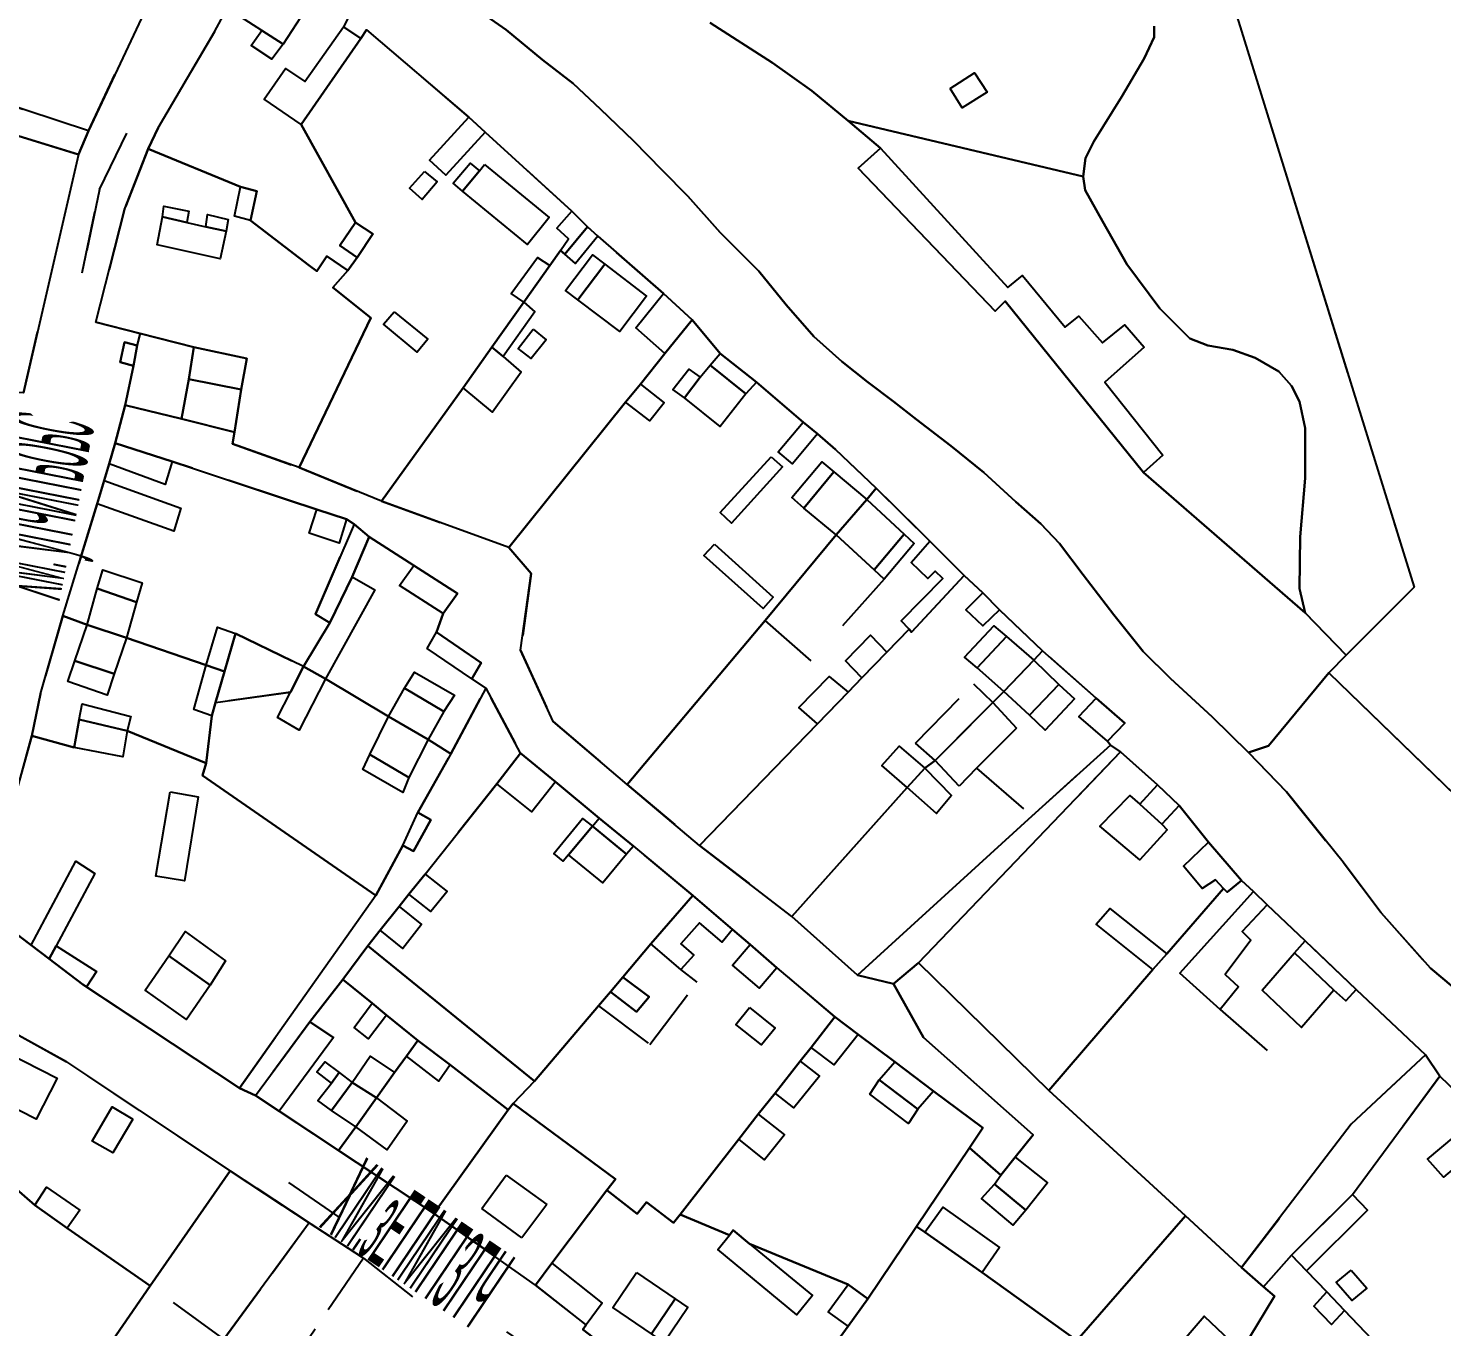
# Model space of a CAD drawing. Extents: x -14.1 to 15.6, y -19 to 8.9.
# Drawn here: x -7.829 to -5.563, y 0.399 to 2.482 of the extents above; entities that cross this region are included whole.
import ezdxf

# ---------------------------------------------------------------- set-up
doc = ezdxf.new("R2010")
doc.units = 0
doc.header["$MEASUREMENT"] = 0
doc.linetypes.add('DASHED', pattern=[0.75, 0.5, -0.25])
doc.linetypes.add('DOT', pattern=[1, 0, -1])
doc.layers.get('0').update_dxf_attribs({"linetype": 'CONTINUOUS'})

msp = doc.modelspace()

# ---------------------------------------------------------------- linework, layer by layer
at = {"color": 6, "linetype": 'DASHED'}
msp.add_lwpolyline([(-7.9638, 3.9113), (-8.0418, 3.7273), (-8.0538, 3.7013), (-8.1858, 3.3913), (-8.0848, 3.4603), (-8.0218, 3.4943), (-7.8238, 3.6003), (-7.5838, 3.6473), (-7.3228, 3.6983), (-6.3068, 3.8393), (-5.6068, 1.5853), (-5.7158, 1.4763), (-5.7438, 1.4483), (-4.7798, 0.5143)], dxfattribs=at)
at = {"color": 5, "linetype": 'Continuous'}
for points in [[(-6.3068, 3.8393), (-5.6068, 1.5853), (-5.7158, 1.4763), (-5.7818, 1.5443), (-5.7908, 1.5833), (-5.7898, 1.6663), (-5.7818, 1.7603), (-5.7818, 1.8403), (-5.7908, 1.8833), (-5.8038, 1.9083), (-5.8238, 1.9313), (-5.8618, 1.9533), (-5.8978, 1.9663), (-5.9378, 1.9733), (-5.9668, 1.9843), (-5.9898, 2.0073), (-6.0148, 2.0323), (-6.0678, 2.1033), (-6.1068, 2.1723), (-6.1348, 2.2223), (-6.1378, 2.2443), (-6.1338, 2.2733), (-6.1208, 2.3003), (-6.0758, 2.3723), (-6.0398, 2.4333), (-6.0238, 2.4673), (-6.0238, 2.4853)], [(-5.5278, 0.9303), (-5.5808, 0.9743), (-5.6598, 1.0633), (-5.7208, 1.1443), (-5.8118, 1.2573), (-5.8728, 1.3203), (-5.8408, 1.3313), (-5.7438, 1.4483), (-4.7798, 0.5143)]]:
    msp.add_lwpolyline(points, dxfattribs=at)
at = {"color": 7, "linetype": 'DOT'}
for points in [[(-7.8368, 1.8973), (-7.7488, 2.2793), (-7.7328, 2.3173), (-7.6098, 2.5793), (-7.5978, 2.6193), (-7.5678, 2.7123), (-7.5358, 2.8123), (-7.5238, 2.8503), (-7.5158, 2.8733), (-7.4048, 2.8703), (-7.5238, 2.6193), (-7.7148, 2.2233), (-7.9698, 1.0133)], [(-7.1368, 2.5313), (-7.0628, 2.4793), (-7.0048, 2.4313), (-6.9558, 2.3933), (-6.9118, 2.3523), (-6.8588, 2.3013), (-6.8128, 2.2543), (-6.7718, 2.2123), (-6.7198, 2.1543), (-6.6578, 2.0923), (-6.6138, 2.0383), (-6.5698, 1.9873), (-6.5248, 1.9473), (-6.4828, 1.9143), (-6.4418, 1.8833), (-6.4048, 1.8543), (-6.3498, 1.8123), (-6.2968, 1.7693), (-6.2458, 1.7223), (-6.2058, 1.6873), (-6.1758, 1.6553), (-6.1378, 1.6053), (-6.0888, 1.5413), (-6.0418, 1.4823), (-5.9978, 1.4393), (-5.9308, 1.3773), (-5.8728, 1.3203), (-5.8118, 1.2573), (-5.7208, 1.1443), (-5.6598, 1.0633), (-5.5808, 0.9743), (-5.5278, 0.9303)], [(-5.4308, 0.6713), (-5.5658, 0.8013), (-5.5888, 0.8353), (-5.6998, 0.9403), (-5.7818, 1.0183), (-5.8428, 1.0763), (-5.8648, 1.0973), (-5.8838, 1.1153), (-5.9368, 1.1763), (-5.9838, 1.2353), (-6.0188, 1.2683), (-6.0778, 1.3213), (-6.0938, 1.3323), (-6.0988, 1.3383), (-6.0708, 1.3673), (-6.1168, 1.4073), (-6.2028, 1.4833), (-6.2718, 1.5493), (-6.2988, 1.5763), (-6.3288, 1.6043), (-6.3838, 1.6593), (-6.4698, 1.7443), (-6.5348, 1.8063), (-6.5638, 1.8313), (-6.5868, 1.8503), (-6.6618, 1.9143), (-6.7198, 1.9603), (-6.7648, 2.0143), (-6.8108, 2.0563), (-6.9158, 2.1483), (-6.9328, 2.1633), (-6.9578, 2.1883), (-7.0968, 2.3153), (-7.1228, 2.3393), (-7.2868, 2.4793), (-7.2958, 2.4653), (-7.3238, 2.4843)], [(-7.0478, 0.3173), (-7.2918, 0.5093), (-7.3788, 0.5663), (-7.5058, 0.6493), (-7.6508, 0.7463), (-7.7678, 0.8243), (-7.8818, 0.8873), (-7.9698, 1.0133), (-6.4218, -0.0477)]]:
    msp.add_lwpolyline(points, dxfattribs=at)
at = {"color": 7, "linetype": 'Continuous'}
for points in [[(-7.8228, 2.7703), (-7.7328, 2.7503), (-7.6538, 2.7323), (-7.5678, 2.7123), (-7.5978, 2.6193), (-7.6098, 2.5793), (-7.7328, 2.3173), (-7.9328, 2.3833)], [(-7.8228, 2.7703), (-7.7328, 2.7503), (-7.6538, 2.7323), (-7.5678, 2.7123), (-7.5978, 2.6193), (-7.6098, 2.5793), (-7.7328, 2.3173), (-7.9328, 2.3833)], [(-7.4708, 2.5873), (-7.4428, 2.5893), (-7.3168, 2.4973), (-7.3238, 2.4843), (-7.2958, 2.4653), (-7.3918, 2.3273), (-7.3048, 2.1703), (-7.3298, 2.1333), (-7.3018, 2.1143), (-7.3168, 2.0933), (-7.3508, 2.1163), (-7.3668, 2.0923), (-7.3788, 2.1013), (-7.4728, 2.1733), (-7.4628, 2.2203), (-7.4888, 2.2273), (-7.6368, 2.2883), (-7.6208, 2.3223), (-7.5308, 2.4763)], [(-7.4708, 2.5873), (-7.4428, 2.5893), (-7.3168, 2.4973), (-7.3238, 2.4843), (-7.2958, 2.4653), (-7.3918, 2.3273), (-7.3048, 2.1703), (-7.3298, 2.1333), (-7.3018, 2.1143), (-7.3168, 2.0933), (-7.3508, 2.1163), (-7.3668, 2.0923), (-7.3788, 2.1013), (-7.4728, 2.1733), (-7.4628, 2.2203), (-7.4888, 2.2273), (-7.6368, 2.2883), (-7.6208, 2.3223), (-7.5308, 2.4763)], [(-7.4458, 2.5653), (-7.3788, 2.5203), (-7.4208, 2.4563), (-7.4548, 2.4783), (-7.4888, 2.5003)], [(-7.4548, 2.4783), (-7.4208, 2.4563), (-7.4388, 2.4323), (-7.4718, 2.4543)], [(-7.3238, 2.4843), (-7.2958, 2.4653), (-7.3918, 2.3273), (-7.4508, 2.3683), (-7.4168, 2.4173), (-7.3858, 2.3963)], [(-7.2958, 2.4653), (-7.2868, 2.4793), (-7.1228, 2.3393), (-7.0968, 2.3153), (-6.9578, 2.1883), (-6.9328, 2.1633), (-6.9688, 2.1193), (-6.9758, 2.1253), (-6.9928, 2.1013), (-7.0348, 2.0423), (-7.0858, 1.9703), (-7.1318, 1.9053), (-7.2628, 1.7233), (-7.3948, 1.7773), (-7.2798, 2.0173), (-7.3408, 2.0663), (-7.3168, 2.0933), (-7.3018, 2.1143), (-7.3298, 2.1333), (-7.3048, 2.1703), (-7.3918, 2.3273)], [(-7.2958, 2.4653), (-7.2868, 2.4793), (-7.1228, 2.3393), (-7.0968, 2.3153), (-6.9578, 2.1883), (-6.9328, 2.1633), (-6.9688, 2.1193), (-6.9758, 2.1253), (-6.9928, 2.1013), (-7.0348, 2.0423), (-7.0858, 1.9703), (-7.1318, 1.9053), (-7.2628, 1.7233), (-7.3948, 1.7773), (-7.2798, 2.0173), (-7.3408, 2.0663), (-7.3168, 2.0933), (-7.3018, 2.1143), (-7.3298, 2.1333), (-7.3048, 2.1703), (-7.3918, 2.3273)], [(-8.1278, 2.4043), (-7.8948, 2.3263), (-7.8678, 2.3163), (-7.7488, 2.2793), (-7.8368, 1.8973), (-7.9258, 1.8993), (-8.0588, 1.9423), (-8.2528, 2.0263), (-8.2498, 2.0343), (-8.2368, 2.0683), (-8.1588, 2.2663)], [(-8.1278, 2.4043), (-7.8948, 2.3263), (-7.8678, 2.3163), (-7.7488, 2.2793), (-7.8368, 1.8973), (-7.9258, 1.8993), (-8.0588, 1.9423), (-8.2528, 2.0263), (-8.2498, 2.0343), (-8.2368, 2.0683), (-8.1588, 2.2663)], [(-6.3508, 2.3853), (-6.3118, 2.4103), (-6.2918, 2.3793), (-6.3318, 2.3543)], [(-7.1228, 2.3393), (-7.0968, 2.3153), (-7.1598, 2.2463), (-7.1858, 2.2703)], [(-6.5148, 2.3333), (-6.1378, 2.2443), (-6.1348, 2.2223), (-6.1068, 2.1723), (-6.0678, 2.1033), (-6.0148, 2.0323), (-5.9898, 2.0073), (-5.9668, 1.9843), (-5.9378, 1.9733), (-5.8978, 1.9663), (-5.8618, 1.9533), (-5.8238, 1.9313), (-5.8038, 1.9083), (-5.7908, 1.8833), (-5.7818, 1.8403), (-5.7818, 1.7603), (-5.7898, 1.6663), (-5.7908, 1.5833), (-5.7818, 1.5443), (-6.0408, 1.7693), (-6.2628, 2.0443), (-6.2788, 2.0283), (-6.4988, 2.2573), (-6.4628, 2.2893)], [(-6.5148, 2.3333), (-6.1378, 2.2443), (-6.1348, 2.2223), (-6.1068, 2.1723), (-6.0678, 2.1033), (-6.0148, 2.0323), (-5.9898, 2.0073), (-5.9668, 1.9843), (-5.9378, 1.9733), (-5.8978, 1.9663), (-5.8618, 1.9533), (-5.8238, 1.9313), (-5.8038, 1.9083), (-5.7908, 1.8833), (-5.7818, 1.8403), (-5.7818, 1.7603), (-5.7898, 1.6663), (-5.7908, 1.5833), (-5.7818, 1.5443), (-6.0408, 1.7693), (-6.2628, 2.0443), (-6.2788, 2.0283), (-6.4988, 2.2573), (-6.4628, 2.2893)], [(-6.4628, 2.2893), (-6.2588, 2.0663), (-6.2348, 2.0853), (-6.1668, 2.0023), (-6.1448, 2.0203), (-6.1068, 1.9773), (-6.0708, 2.0063), (-6.0398, 1.9703), (-6.1028, 1.9143), (-6.0098, 1.7973), (-6.0408, 1.7693), (-6.2628, 2.0443), (-6.2788, 2.0283), (-6.4988, 2.2573)], [(-7.6368, 2.2883), (-7.4888, 2.2273), (-7.4628, 2.2203), (-7.4728, 2.1733), (-7.3788, 2.1013), (-7.3668, 2.0923), (-7.3508, 2.1163), (-7.3168, 2.0933), (-7.3408, 2.0663), (-7.2798, 2.0173), (-7.3948, 1.7773), (-7.5018, 1.8153), (-7.4988, 1.8343), (-7.4878, 1.9023), (-7.4788, 1.9523), (-7.5638, 1.9703), (-7.6498, 1.9923), (-7.7208, 2.0103), (-7.6748, 2.1913)], [(-7.6368, 2.2883), (-7.4888, 2.2273), (-7.4628, 2.2203), (-7.4728, 2.1733), (-7.3788, 2.1013), (-7.3668, 2.0923), (-7.3508, 2.1163), (-7.3168, 2.0933), (-7.3408, 2.0663), (-7.2798, 2.0173), (-7.3948, 1.7773), (-7.5018, 1.8153), (-7.4988, 1.8343), (-7.4878, 1.9023), (-7.4788, 1.9523), (-7.5638, 1.9703), (-7.6498, 1.9923), (-7.7208, 2.0103), (-7.6748, 2.1913)], [(-7.1938, 2.2523), (-7.1738, 2.2353), (-7.1978, 2.2073), (-7.2178, 2.2253)], [(-7.1058, 2.2533), (-7.1328, 2.2203), (-7.1478, 2.2333), (-7.1208, 2.2653)], [(-7.0978, 2.2633), (-6.9938, 2.1783), (-7.0288, 2.1353), (-7.1328, 2.2203), (-7.1058, 2.2533)], [(-7.4888, 2.2273), (-7.4628, 2.2203), (-7.4728, 2.1733), (-7.4988, 2.1803)], [(-7.6138, 2.1793), (-7.5748, 2.1703), (-7.5448, 2.1633), (-7.5118, 2.1563), (-7.5218, 2.1123), (-7.6228, 2.1343)], [(-7.5748, 2.1703), (-7.6138, 2.1793), (-7.6118, 2.1963), (-7.5718, 2.1883)], [(-7.5118, 2.1563), (-7.5448, 2.1633), (-7.5418, 2.1833), (-7.5088, 2.1753)], [(-6.9578, 2.1883), (-6.9328, 2.1633), (-6.9688, 2.1193), (-6.9758, 2.1253), (-6.9628, 2.1443), (-6.9818, 2.1613)], [(-7.3018, 2.1143), (-7.3298, 2.1333), (-7.3048, 2.1703), (-7.2768, 2.1523)], [(-6.9328, 2.1633), (-6.9158, 2.1483), (-6.8108, 2.0563), (-6.7648, 2.0143), (-6.8088, 1.9603), (-6.8478, 1.9113), (-6.8718, 1.8823), (-7.0588, 1.6493), (-7.2628, 1.7233), (-7.1318, 1.9053), (-7.0858, 1.9703), (-7.0348, 2.0423), (-6.9928, 2.1013), (-6.9758, 2.1253), (-6.9688, 2.1193)], [(-6.9328, 2.1633), (-6.9158, 2.1483), (-6.8108, 2.0563), (-6.7648, 2.0143), (-6.8088, 1.9603), (-6.8478, 1.9113), (-6.8718, 1.8823), (-7.0588, 1.6493), (-7.2628, 1.7233), (-7.1318, 1.9053), (-7.0858, 1.9703), (-7.0348, 2.0423), (-6.9928, 2.1013), (-6.9758, 2.1253), (-6.9688, 2.1193)], [(-6.9688, 2.1193), (-6.9328, 2.1633), (-6.9158, 2.1483), (-6.9518, 2.1043)], [(-6.9928, 2.1013), (-7.0348, 2.0423), (-7.0548, 2.0563), (-7.0128, 2.1143)], [(-6.9048, 2.1033), (-6.9478, 2.0463), (-6.9678, 2.0613), (-6.9248, 2.1183)], [(-6.9048, 2.1033), (-6.8378, 2.0523), (-6.8808, 1.9953), (-6.9478, 2.0463)], [(-7.0678, 1.9553), (-7.0858, 1.9703), (-7.0348, 2.0423), (-7.0168, 2.0273)], [(-6.8108, 2.0563), (-6.7648, 2.0143), (-6.8088, 1.9603), (-6.8548, 2.0013)], [(-7.2428, 2.0273), (-7.1888, 1.9833), (-7.2058, 1.9623), (-7.2598, 2.0073)], [(-6.7648, 2.0143), (-6.7198, 1.9603), (-6.6618, 1.9143), (-6.5868, 1.8503), (-6.5638, 1.8313), (-6.5348, 1.8063), (-6.4698, 1.7443), (-6.4848, 1.7263), (-6.5338, 1.6693), (-6.6478, 1.5323), (-6.8688, 1.2693), (-6.9878, 1.3703), (-7.0398, 1.4843), (-7.0228, 1.6073), (-7.0588, 1.6493), (-6.8718, 1.8823), (-6.8478, 1.9113), (-6.8088, 1.9603)], [(-6.7648, 2.0143), (-6.7198, 1.9603), (-6.6618, 1.9143), (-6.5868, 1.8503), (-6.5638, 1.8313), (-6.5348, 1.8063), (-6.4698, 1.7443), (-6.4848, 1.7263), (-6.5338, 1.6693), (-6.6478, 1.5323), (-6.8688, 1.2693), (-6.9878, 1.3703), (-7.0398, 1.4843), (-7.0228, 1.6073), (-7.0588, 1.6493), (-6.8718, 1.8823), (-6.8478, 1.9113), (-6.8088, 1.9603)], [(-7.0198, 1.9993), (-6.9988, 1.9823), (-7.0228, 1.9523), (-7.0438, 1.9683)], [(-7.6498, 1.9923), (-7.5638, 1.9703), (-7.4788, 1.9523), (-7.4878, 1.9023), (-7.4988, 1.8343), (-7.5838, 1.8553), (-7.6738, 1.8773), (-7.6608, 1.9403), (-7.6818, 1.9463), (-7.6748, 1.9783), (-7.6548, 1.9733)], [(-7.6498, 1.9923), (-7.5638, 1.9703), (-7.4788, 1.9523), (-7.4878, 1.9023), (-7.4988, 1.8343), (-7.5838, 1.8553), (-7.6738, 1.8773), (-7.6608, 1.9403), (-7.6818, 1.9463), (-7.6748, 1.9783), (-7.6548, 1.9733)], [(-7.6748, 1.9783), (-7.6548, 1.9733), (-7.6608, 1.9403), (-7.6818, 1.9463)], [(-7.6498, 1.9923), (-7.5638, 1.9703), (-7.5718, 1.9193), (-7.5838, 1.8553), (-7.6738, 1.8773), (-7.6608, 1.9403), (-7.6548, 1.9733)], [(-7.5638, 1.9703), (-7.4788, 1.9523), (-7.4878, 1.9023), (-7.5718, 1.9193)], [(-7.1318, 1.9053), (-7.0858, 1.9703), (-7.0678, 1.9553), (-7.0388, 1.9303), (-7.0848, 1.8663)], [(-6.7198, 1.9603), (-6.6618, 1.9143), (-6.6788, 1.8953), (-6.7358, 1.9413)], [(-6.7518, 1.9223), (-6.7768, 1.8893), (-6.7958, 1.9023), (-6.7698, 1.9353)], [(-6.7358, 1.9413), (-6.6788, 1.8953), (-6.7198, 1.8433), (-6.7768, 1.8893), (-6.7518, 1.9223)], [(-6.8718, 1.8823), (-6.8478, 1.9113), (-6.8098, 1.8813), (-6.8328, 1.8523)], [(-6.5868, 1.8503), (-6.5638, 1.8313), (-6.6038, 1.7833), (-6.6268, 1.8023)], [(-7.5658, 1.7763), (-7.4138, 1.7253), (-7.3668, 1.7103), (-7.3188, 1.6943), (-7.3068, 1.6863), (-7.3688, 1.5423), (-7.3458, 1.5283), (-7.3878, 1.4583), (-7.4968, 1.5113), (-7.5148, 1.4503), (-7.5438, 1.4603), (-7.6718, 1.5043), (-7.7348, 1.5253), (-7.7738, 1.5393), (-7.7188, 1.7193), (-7.7078, 1.7563), (-7.6998, 1.7833), (-7.6898, 1.8163), (-7.5988, 1.7873)], [(-7.5658, 1.7763), (-7.4138, 1.7253), (-7.3668, 1.7103), (-7.3188, 1.6943), (-7.3068, 1.6863), (-7.3688, 1.5423), (-7.3458, 1.5283), (-7.3878, 1.4583), (-7.4968, 1.5113), (-7.5148, 1.4503), (-7.5438, 1.4603), (-7.6718, 1.5043), (-7.7348, 1.5253), (-7.7738, 1.5393), (-7.7188, 1.7193), (-7.7078, 1.7563), (-7.6998, 1.7833), (-7.6898, 1.8163), (-7.5988, 1.7873)], [(-7.6898, 1.8163), (-7.5988, 1.7873), (-7.6098, 1.7503), (-7.6998, 1.7833)], [(-6.6378, 1.7943), (-6.6198, 1.7783), (-6.7018, 1.6883), (-6.7198, 1.7053)], [(-6.5378, 1.7703), (-6.5858, 1.7123), (-6.6048, 1.7293), (-6.5568, 1.7863)], [(-6.4848, 1.7263), (-6.5338, 1.6693), (-6.5858, 1.7123), (-6.5378, 1.7703)], [(-7.7188, 1.7193), (-7.7078, 1.7563), (-7.5848, 1.7123), (-7.5958, 1.6753)], [(-6.4698, 1.7443), (-6.3838, 1.6593), (-6.3288, 1.6043), (-6.4128, 1.5133), (-6.4168, 1.5183), (-6.4528, 1.4813), (-6.4928, 1.4403), (-6.5148, 1.4173), (-6.5638, 1.3663), (-6.7528, 1.1713), (-6.8688, 1.2693), (-6.6478, 1.5323), (-6.5338, 1.6693), (-6.4848, 1.7263)], [(-6.4698, 1.7443), (-6.3838, 1.6593), (-6.3288, 1.6043), (-6.4128, 1.5133), (-6.4168, 1.5183), (-6.4528, 1.4813), (-6.4928, 1.4403), (-6.5148, 1.4173), (-6.5638, 1.3663), (-6.7528, 1.1713), (-6.8688, 1.2693), (-6.6478, 1.5323), (-6.5338, 1.6693), (-6.4848, 1.7263)], [(-6.5338, 1.6693), (-6.4848, 1.7263), (-6.4248, 1.6703), (-6.4728, 1.6133)], [(-7.3668, 1.7103), (-7.3188, 1.6943), (-7.3308, 1.6563), (-7.3788, 1.6723)], [(-7.2828, 1.6663), (-7.2108, 1.6203), (-7.1408, 1.5753), (-7.1638, 1.5433), (-7.1748, 1.5133), (-7.1028, 1.4643), (-7.1178, 1.4383), (-7.0958, 1.4233), (-7.1518, 1.3183), (-7.1878, 1.3413), (-7.2518, 1.3783), (-7.3528, 1.4383), (-7.3878, 1.4583), (-7.3458, 1.5283), (-7.3098, 1.6023)], [(-7.2828, 1.6663), (-7.2108, 1.6203), (-7.1408, 1.5753), (-7.1638, 1.5433), (-7.1748, 1.5133), (-7.1028, 1.4643), (-7.1178, 1.4383), (-7.0958, 1.4233), (-7.1518, 1.3183), (-7.1878, 1.3413), (-7.2518, 1.3783), (-7.3528, 1.4383), (-7.3878, 1.4583), (-7.3458, 1.5283), (-7.3098, 1.6023)], [(-6.4728, 1.6133), (-6.4248, 1.6703), (-6.4088, 1.6553), (-6.4568, 1.5983)], [(-6.3838, 1.6593), (-6.3288, 1.6043), (-6.4128, 1.5133), (-6.4168, 1.5183), (-6.4298, 1.5313), (-6.3628, 1.5993), (-6.3748, 1.6113), (-6.3868, 1.5993), (-6.4138, 1.6253)], [(-6.7288, 1.6543), (-6.6348, 1.5693), (-6.6508, 1.5513), (-6.7458, 1.6363)], [(-7.6558, 1.5613), (-7.7188, 1.5833), (-7.7098, 1.6133), (-7.6468, 1.5923)], [(-7.2108, 1.6203), (-7.1408, 1.5753), (-7.1638, 1.5433), (-7.2338, 1.5883)], [(-7.3528, 1.4383), (-7.3878, 1.4583), (-7.3458, 1.5283), (-7.3098, 1.6023), (-7.2738, 1.5813)], [(-6.3288, 1.6043), (-6.2988, 1.5763), (-6.2718, 1.5493), (-6.2028, 1.4833), (-6.2168, 1.4683), (-6.2648, 1.4183), (-6.2828, 1.4003), (-6.3748, 1.3073), (-6.3918, 1.2953), (-6.4198, 1.2643), (-6.6048, 1.0573), (-6.7528, 1.1713), (-6.5638, 1.3663), (-6.5148, 1.4173), (-6.4928, 1.4403), (-6.4528, 1.4813), (-6.4168, 1.5183), (-6.4128, 1.5133)], [(-6.3288, 1.6043), (-6.2988, 1.5763), (-6.2718, 1.5493), (-6.2028, 1.4833), (-6.2168, 1.4683), (-6.2648, 1.4183), (-6.2828, 1.4003), (-6.3748, 1.3073), (-6.3918, 1.2953), (-6.4198, 1.2643), (-6.6048, 1.0573), (-6.7528, 1.1713), (-6.5638, 1.3663), (-6.5148, 1.4173), (-6.4928, 1.4403), (-6.4528, 1.4813), (-6.4168, 1.5183), (-6.4128, 1.5133)], [(-7.6718, 1.5043), (-7.7348, 1.5253), (-7.7188, 1.5833), (-7.6558, 1.5613)], [(-6.2988, 1.5763), (-6.2718, 1.5493), (-6.2988, 1.5233), (-6.3258, 1.5493)], [(-7.7738, 1.5393), (-7.7348, 1.5253), (-7.6718, 1.5043), (-7.5438, 1.4603), (-7.5148, 1.4503), (-7.5288, 1.4003), (-7.5348, 1.3793), (-7.5438, 1.3033), (-7.6708, 1.3553), (-7.7478, 1.3733), (-7.7558, 1.3283), (-7.8238, 1.3473), (-7.8098, 1.4143)], [(-7.7738, 1.5393), (-7.7348, 1.5253), (-7.6718, 1.5043), (-7.5438, 1.4603), (-7.5148, 1.4503), (-7.5288, 1.4003), (-7.5348, 1.3793), (-7.5438, 1.3033), (-7.6708, 1.3553), (-7.7478, 1.3733), (-7.7558, 1.3283), (-7.8238, 1.3473), (-7.8098, 1.4143)], [(-7.7348, 1.5253), (-7.6718, 1.5043), (-7.6918, 1.4463), (-7.7548, 1.4673)], [(-7.4968, 1.5113), (-7.5148, 1.4503), (-7.5438, 1.4603), (-7.5258, 1.5213), (-7.4968, 1.5113)], [(-6.2608, 1.5063), (-6.3078, 1.4563), (-6.3278, 1.4733), (-6.2808, 1.5233)], [(-7.1748, 1.5133), (-7.1028, 1.4643), (-7.1178, 1.4383), (-7.1898, 1.4873)], [(-6.4528, 1.4813), (-6.4928, 1.4403), (-6.5188, 1.4673), (-6.4788, 1.5083)], [(-6.2168, 1.4683), (-6.2648, 1.4183), (-6.3078, 1.4563), (-6.2608, 1.5063)], [(-6.2028, 1.4833), (-6.1168, 1.4073), (-6.0708, 1.3673), (-6.0988, 1.3383), (-6.0938, 1.3323), (-6.2198, 1.2183), (-6.4998, 0.9633), (-6.6048, 1.0573), (-6.4198, 1.2643), (-6.3918, 1.2953), (-6.3748, 1.3073), (-6.2828, 1.4003), (-6.2648, 1.4183), (-6.2168, 1.4683)], [(-6.2028, 1.4833), (-6.1168, 1.4073), (-6.0708, 1.3673), (-6.0988, 1.3383), (-6.0938, 1.3323), (-6.2198, 1.2183), (-6.4998, 0.9633), (-6.6048, 1.0573), (-6.4198, 1.2643), (-6.3918, 1.2953), (-6.3748, 1.3073), (-6.2828, 1.4003), (-6.2648, 1.4183), (-6.2168, 1.4683)], [(-7.7548, 1.4673), (-7.6918, 1.4463), (-7.7028, 1.4123), (-7.7658, 1.4343)], [(-7.5438, 1.4603), (-7.5148, 1.4503), (-7.5288, 1.4003), (-7.5348, 1.3793), (-7.5638, 1.3893)], [(-7.5498, 1.2833), (-7.5438, 1.3033), (-7.5348, 1.3793), (-7.5288, 1.4003), (-7.4088, 1.4173), (-7.3878, 1.4583), (-7.3528, 1.4383), (-7.2518, 1.3783), (-7.1878, 1.3413), (-7.1518, 1.3183), (-7.2048, 1.2243), (-7.1838, 1.2123), (-7.2118, 1.1623), (-7.2288, 1.1713), (-7.2718, 1.0913)], [(-7.5498, 1.2833), (-7.5438, 1.3033), (-7.5348, 1.3793), (-7.5288, 1.4003), (-7.4088, 1.4173), (-7.3878, 1.4583), (-7.3528, 1.4383), (-7.2518, 1.3783), (-7.1878, 1.3413), (-7.1518, 1.3183), (-7.2048, 1.2243), (-7.1838, 1.2123), (-7.2118, 1.1623), (-7.2288, 1.1713), (-7.2718, 1.0913)], [(-7.3878, 1.4583), (-7.3528, 1.4383), (-7.3948, 1.3563), (-7.4298, 1.3763), (-7.4088, 1.4173)], [(-6.2648, 1.4183), (-6.2168, 1.4683), (-6.1768, 1.4293), (-6.2238, 1.3803)], [(-7.1628, 1.3863), (-7.2258, 1.4233), (-7.2098, 1.4493), (-7.1458, 1.4123)], [(-6.5148, 1.4173), (-6.5638, 1.3663), (-6.5938, 1.3923), (-6.5448, 1.4423)], [(-6.2238, 1.3803), (-6.1768, 1.4293), (-6.1518, 1.4063), (-6.1988, 1.3563)], [(-7.1878, 1.3413), (-7.2518, 1.3783), (-7.2258, 1.4233), (-7.1628, 1.3863)], [(-6.1168, 1.4073), (-6.0708, 1.3673), (-6.0988, 1.3383), (-6.1448, 1.3783)], [(-7.6708, 1.3553), (-7.7478, 1.3733), (-7.7428, 1.3983), (-7.6648, 1.3783)], [(-7.8238, 1.3473), (-7.7558, 1.3283), (-7.7478, 1.3733), (-7.6708, 1.3553), (-7.5438, 1.3033), (-7.5498, 1.2833), (-7.2718, 1.0913), (-7.4908, 0.7823), (-7.7418, 0.9483), (-7.7958, 0.9893), (-7.8248, 1.0113), (-7.8998, 1.0683)], [(-7.8238, 1.3473), (-7.7558, 1.3283), (-7.7478, 1.3733), (-7.6708, 1.3553), (-7.5438, 1.3033), (-7.5498, 1.2833), (-7.2718, 1.0913), (-7.4908, 0.7823), (-7.7418, 0.9483), (-7.7958, 0.9893), (-7.8248, 1.0113), (-7.8998, 1.0683)], [(-7.7558, 1.3283), (-7.7478, 1.3733), (-7.6708, 1.3553), (-7.6778, 1.3133)], [(-7.2518, 1.3783), (-7.1878, 1.3413), (-7.2188, 1.2803), (-7.2818, 1.3173)], [(-7.2818, 1.3173), (-7.2188, 1.2803), (-7.2288, 1.2563), (-7.2928, 1.2933)], [(-7.0398, 1.3193), (-6.9838, 1.2733), (-6.9138, 1.2153), (-6.8588, 1.1703), (-6.7638, 1.0913), (-6.8308, 1.0133), (-6.8758, 0.9603), (-6.8958, 0.9363), (-6.9148, 0.9143), (-7.0178, 0.7933), (-7.2848, 1.0103), (-7.2648, 1.0353), (-7.2348, 1.0733), (-7.2188, 1.0933), (-7.1928, 1.1253), (-7.0778, 1.2703)], [(-7.0398, 1.3193), (-6.9838, 1.2733), (-6.9138, 1.2153), (-6.8588, 1.1703), (-6.7638, 1.0913), (-6.8308, 1.0133), (-6.8758, 0.9603), (-6.8958, 0.9363), (-6.9148, 0.9143), (-7.0178, 0.7933), (-7.2848, 1.0103), (-7.2648, 1.0353), (-7.2348, 1.0733), (-7.2188, 1.0933), (-7.1928, 1.1253), (-7.0778, 1.2703)], [(-7.0778, 1.2703), (-7.0398, 1.3193), (-6.9838, 1.2733), (-7.0218, 1.2253)], [(-6.3918, 1.2953), (-6.4198, 1.2643), (-6.4608, 1.2993), (-6.4328, 1.3303)], [(-6.0778, 1.3213), (-6.0188, 1.2683), (-5.9838, 1.2353), (-5.9368, 1.1763), (-5.8838, 1.1153), (-5.9068, 1.0963), (-5.9128, 1.1023), (-6.0038, 0.9973), (-6.0258, 0.9723), (-6.1928, 0.7783), (-6.4018, 0.9833)], [(-6.0778, 1.3213), (-6.0188, 1.2683), (-5.9838, 1.2353), (-5.9368, 1.1763), (-5.8838, 1.1153), (-5.9068, 1.0963), (-5.9128, 1.1023), (-6.0038, 0.9973), (-6.0258, 0.9723), (-6.1928, 0.7783), (-6.4018, 0.9833)], [(-6.4198, 1.2643), (-6.3918, 1.2953), (-6.3488, 1.2513), (-6.3728, 1.2223)], [(-7.6018, 1.2573), (-7.5568, 1.2493), (-7.5788, 1.1143), (-7.6248, 1.1223)], [(-6.0468, 1.2373), (-6.0118, 1.2053), (-6.0028, 1.1963), (-6.0468, 1.1483), (-6.1108, 1.2023), (-6.0628, 1.2513)], [(-6.0188, 1.2683), (-5.9838, 1.2353), (-6.0118, 1.2053), (-6.0468, 1.2373)], [(-7.2118, 1.1623), (-7.2288, 1.1713), (-7.2048, 1.2243), (-7.1838, 1.2123)], [(-6.9248, 1.2023), (-6.9628, 1.1563), (-6.9718, 1.1463), (-6.9868, 1.1583), (-6.9408, 1.2143)], [(-6.9248, 1.2023), (-6.8698, 1.1573), (-6.9078, 1.1113), (-6.9628, 1.1563)], [(-6.9138, 1.2153), (-6.8588, 1.1703), (-6.8698, 1.1573), (-6.9248, 1.2023)], [(-5.9368, 1.1763), (-5.8838, 1.1153), (-5.9068, 1.0963), (-5.9128, 1.1023), (-5.9258, 1.1163), (-5.9468, 1.1023), (-5.9768, 1.1383)], [(-7.7958, 0.9893), (-7.8248, 1.0113), (-7.7528, 1.1463), (-7.7228, 1.1263), (-7.7848, 1.0103)], [(-7.2188, 1.0933), (-7.1928, 1.1253), (-7.1578, 1.0973), (-7.1838, 1.0653)], [(-5.8838, 1.1153), (-5.8648, 1.0973), (-5.8428, 1.0763), (-5.7818, 1.0183), (-5.6998, 0.9403), (-5.5888, 0.8353), (-5.7078, 0.7243), (-5.8838, 0.4943), (-5.9738, 0.5773), (-6.1928, 0.7783), (-6.0258, 0.9723), (-6.0038, 0.9973), (-5.9128, 1.1023), (-5.9068, 1.0963)], [(-5.8838, 1.1153), (-5.8648, 1.0973), (-5.8428, 1.0763), (-5.7818, 1.0183), (-5.6998, 0.9403), (-5.5888, 0.8353), (-5.7078, 0.7243), (-5.8838, 0.4943), (-5.9738, 0.5773), (-6.1928, 0.7783), (-6.0258, 0.9723), (-6.0038, 0.9973), (-5.9128, 1.1023), (-5.9068, 1.0963)], [(-6.7638, 1.0913), (-6.6998, 1.0363), (-6.6718, 1.0123), (-6.6288, 0.9753), (-6.5358, 0.8963), (-6.5738, 0.8473), (-6.5918, 0.8253), (-6.6318, 0.7743), (-6.6588, 0.7403), (-6.6898, 0.7003), (-6.7838, 0.5793), (-6.7948, 0.5663), (-6.8378, 0.5993), (-6.8528, 0.5803), (-6.9018, 0.6183), (-6.8878, 0.6363), (-7.0518, 0.7573), (-7.0178, 0.7933), (-6.9148, 0.9143), (-6.8958, 0.9363), (-6.8758, 0.9603), (-6.8308, 1.0133)], [(-6.7638, 1.0913), (-6.6998, 1.0363), (-6.6718, 1.0123), (-6.6288, 0.9753), (-6.5358, 0.8963), (-6.5738, 0.8473), (-6.5918, 0.8253), (-6.6318, 0.7743), (-6.6588, 0.7403), (-6.6898, 0.7003), (-6.7838, 0.5793), (-6.7948, 0.5663), (-6.8378, 0.5993), (-6.8528, 0.5803), (-6.9018, 0.6183), (-6.8878, 0.6363), (-7.0518, 0.7573), (-7.0178, 0.7933), (-6.9148, 0.9143), (-6.8958, 0.9363), (-6.8758, 0.9603), (-6.8308, 1.0133)], [(-6.8308, 1.0133), (-6.7638, 1.0913), (-6.6998, 1.0363), (-6.7168, 1.0163), (-6.7528, 1.0473), (-6.7828, 1.0133), (-6.7618, 0.9953), (-6.7828, 0.9723)], [(-5.8648, 1.0973), (-5.8428, 1.0763), (-5.8828, 1.0333), (-5.8688, 1.0193), (-5.9098, 0.9643), (-5.8888, 0.9443), (-5.9178, 0.9083), (-5.9828, 0.9663)], [(-7.2648, 1.0353), (-7.2348, 1.0733), (-7.1988, 1.0443), (-7.2288, 1.0063)], [(-6.0038, 0.9973), (-6.0258, 0.9723), (-6.1168, 1.0453), (-6.0948, 1.0703)], [(-7.5378, 0.9473), (-7.6038, 0.9943), (-7.5778, 1.0333), (-7.5128, 0.9863)], [(-7.7358, 0.9443), (-7.7418, 0.9483), (-7.7958, 0.9893), (-7.7848, 1.0103), (-7.7198, 0.9693)], [(-7.2848, 1.0103), (-7.0178, 0.7933), (-7.0518, 0.7573), (-7.0598, 0.7473), (-7.1528, 0.8193), (-7.2048, 0.8583), (-7.2548, 0.8993), (-7.2778, 0.9183), (-7.3248, 0.9563)], [(-6.6718, 1.0123), (-6.6288, 0.9753), (-6.6568, 0.9423), (-6.6998, 0.9793)], [(-5.7988, 0.9993), (-5.7358, 0.9393), (-5.7878, 0.8793), (-5.8508, 0.9393)], [(-5.7818, 1.0183), (-5.6998, 0.9403), (-5.7168, 0.9223), (-5.7358, 0.9393), (-5.7988, 0.9993)], [(-7.6038, 0.9943), (-7.5378, 0.9473), (-7.5758, 0.8923), (-7.6418, 0.9393)], [(-6.4018, 0.9833), (-6.1928, 0.7783), (-5.9738, 0.5773), (-6.1478, 0.3773), (-6.2998, 0.4863), (-6.3918, 0.5513), (-6.4048, 0.5603), (-6.3198, 0.6863), (-6.2698, 0.6423), (-6.2468, 0.6713), (-6.2178, 0.7073), (-6.3938, 0.8633), (-6.4418, 0.9493)], [(-6.4018, 0.9833), (-6.1928, 0.7783), (-5.9738, 0.5773), (-6.1478, 0.3773), (-6.2998, 0.4863), (-6.3918, 0.5513), (-6.4048, 0.5603), (-6.3198, 0.6863), (-6.2698, 0.6423), (-6.2468, 0.6713), (-6.2178, 0.7073), (-6.3938, 0.8633), (-6.4418, 0.9493)], [(-7.3248, 0.9563), (-7.2778, 0.9183), (-7.2548, 0.8993), (-7.2048, 0.8583), (-7.2228, 0.8333), (-7.2418, 0.8073), (-7.2708, 0.7663), (-7.3038, 0.7203), (-7.3318, 0.6823), (-7.4268, 0.7453), (-7.4648, 0.7703), (-7.3778, 0.8883)], [(-7.3248, 0.9563), (-7.2778, 0.9183), (-7.2548, 0.8993), (-7.2048, 0.8583), (-7.2228, 0.8333), (-7.2418, 0.8073), (-7.2708, 0.7663), (-7.3038, 0.7203), (-7.3318, 0.6823), (-7.4268, 0.7453), (-7.4648, 0.7703), (-7.3778, 0.8883)], [(-6.8758, 0.9603), (-6.8958, 0.9363), (-6.8538, 0.9043), (-6.8338, 0.9283)], [(-7.2778, 0.9183), (-7.2548, 0.8993), (-7.2838, 0.8613), (-7.3068, 0.8793)], [(-6.6728, 0.9113), (-6.6318, 0.8783), (-6.6538, 0.8513), (-6.6948, 0.8843)], [(-7.8818, 0.8873), (-7.7678, 0.8243), (-7.6508, 0.7463), (-7.5058, 0.6493), (-7.6338, 0.4653), (-7.7668, 0.5573), (-7.8188, 0.5943), (-7.9318, 0.6923), (-7.9438, 0.6513), (-7.9868, 0.6643), (-7.9748, 0.7053), (-8.0088, 0.7223), (-7.9858, 0.7693), (-7.9518, 0.7523)], [(-7.8818, 0.8873), (-7.7678, 0.8243), (-7.6508, 0.7463), (-7.5058, 0.6493), (-7.6338, 0.4653), (-7.7668, 0.5573), (-7.8188, 0.5943), (-7.9318, 0.6923), (-7.9438, 0.6513), (-7.9868, 0.6643), (-7.9748, 0.7053), (-8.0088, 0.7223), (-7.9858, 0.7693), (-7.9518, 0.7523)], [(-7.4268, 0.7453), (-7.4648, 0.7703), (-7.3778, 0.8883), (-7.3398, 0.8633)], [(-6.5358, 0.8963), (-6.4988, 0.8683), (-6.4398, 0.8243), (-6.3778, 0.7773), (-6.2988, 0.7183), (-6.3198, 0.6863), (-6.4048, 0.5603), (-6.4828, 0.4443), (-6.5148, 0.4673), (-6.6728, 0.5323), (-6.6988, 0.5543), (-6.7048, 0.5463), (-6.7838, 0.5793), (-6.6898, 0.7003), (-6.6588, 0.7403), (-6.6318, 0.7743), (-6.5918, 0.8253), (-6.5738, 0.8473)], [(-6.5358, 0.8963), (-6.4988, 0.8683), (-6.4398, 0.8243), (-6.3778, 0.7773), (-6.2988, 0.7183), (-6.3198, 0.6863), (-6.4048, 0.5603), (-6.4828, 0.4443), (-6.5148, 0.4673), (-6.6728, 0.5323), (-6.6988, 0.5543), (-6.7048, 0.5463), (-6.7838, 0.5793), (-6.6898, 0.7003), (-6.6588, 0.7403), (-6.6318, 0.7743), (-6.5918, 0.8253), (-6.5738, 0.8473)], [(-6.5738, 0.8473), (-6.5358, 0.8963), (-6.4988, 0.8683), (-6.5368, 0.8193)], [(-7.8638, 0.8393), (-7.7828, 0.7983), (-7.8168, 0.7323), (-7.8978, 0.7733)], [(-7.2048, 0.8583), (-7.1528, 0.8193), (-7.0598, 0.7473), (-7.1788, 0.5813), (-7.3318, 0.6823), (-7.3038, 0.7203), (-7.2708, 0.7663), (-7.2418, 0.8073), (-7.2228, 0.8333)], [(-7.2048, 0.8583), (-7.1528, 0.8193), (-7.0598, 0.7473), (-7.1788, 0.5813), (-7.3318, 0.6823), (-7.3038, 0.7203), (-7.2708, 0.7663), (-7.2418, 0.8073), (-7.2228, 0.8333)], [(-7.2228, 0.8333), (-7.2048, 0.8583), (-7.1528, 0.8193), (-7.1708, 0.7933)], [(-7.3428, 0.7903), (-7.3668, 0.8083), (-7.3538, 0.8243), (-7.3308, 0.8073)], [(-7.2418, 0.8073), (-7.2708, 0.7663), (-7.3098, 0.7913), (-7.2808, 0.8333)], [(-6.6318, 0.7743), (-6.5918, 0.8253), (-6.5608, 0.8013), (-6.6018, 0.7503)], [(-6.4398, 0.8243), (-6.3778, 0.7773), (-6.4028, 0.7483), (-6.4648, 0.7953)], [(-7.3098, 0.7913), (-7.3428, 0.7463), (-7.3648, 0.7623), (-7.3428, 0.7903), (-7.3308, 0.8073)], [(-6.4648, 0.7953), (-6.4028, 0.7483), (-6.4178, 0.7253), (-6.4798, 0.7723)], [(-5.5658, 0.8013), (-5.4308, 0.6713), (-5.4548, 0.6483), (-5.3978, 0.5943), (-5.3668, 0.5663), (-5.3348, 0.5353), (-5.5308, 0.2283), (-5.7188, 0.4253), (-5.7468, 0.4553), (-5.7798, 0.4893), (-5.8038, 0.5143), (-5.7058, 0.6113)], [(-5.5658, 0.8013), (-5.4308, 0.6713), (-5.4548, 0.6483), (-5.3978, 0.5943), (-5.3668, 0.5663), (-5.3348, 0.5353), (-5.5308, 0.2283), (-5.7188, 0.4253), (-5.7468, 0.4553), (-5.7798, 0.4893), (-5.8038, 0.5143), (-5.7058, 0.6113)], [(-7.2708, 0.7663), (-7.3038, 0.7203), (-7.3428, 0.7463), (-7.3098, 0.7913)], [(-7.6618, 0.7323), (-7.6938, 0.6783), (-7.7268, 0.6973), (-7.6948, 0.7523)], [(-7.3038, 0.7203), (-7.2708, 0.7663), (-7.2218, 0.7293), (-7.2538, 0.6833)], [(-7.1788, 0.5813), (-7.0598, 0.7473), (-7.0518, 0.7573), (-6.8878, 0.6363), (-6.9018, 0.6183), (-6.9898, 0.5013), (-7.0158, 0.4663)], [(-7.1788, 0.5813), (-7.0598, 0.7473), (-7.0518, 0.7573), (-6.8878, 0.6363), (-6.9018, 0.6183), (-6.9898, 0.5013), (-7.0158, 0.4663)], [(-6.6898, 0.7003), (-6.6588, 0.7403), (-6.6168, 0.7073), (-6.6488, 0.6673)], [(-5.4948, 0.6943), (-5.5598, 0.6393), (-5.5858, 0.6683), (-5.5198, 0.7233)], [(-7.9318, 0.6923), (-7.8188, 0.5943), (-7.7668, 0.5573), (-7.6338, 0.4653), (-7.7108, 0.3533), (-7.7288, 0.3333), (-7.7688, 0.2873), (-7.7938, 0.2593), (-8.0518, 0.4963), (-7.9438, 0.6513)], [(-7.9318, 0.6923), (-7.8188, 0.5943), (-7.7668, 0.5573), (-7.6338, 0.4653), (-7.7108, 0.3533), (-7.7288, 0.3333), (-7.7688, 0.2873), (-7.7938, 0.2593), (-8.0518, 0.4963), (-7.9438, 0.6513)], [(-6.2798, 0.6283), (-6.2698, 0.6423), (-6.2468, 0.6713), (-6.1948, 0.6303), (-6.2298, 0.5863)], [(-7.7938, 0.2593), (-7.7688, 0.2873), (-7.7288, 0.3333), (-7.7108, 0.3533), (-7.6338, 0.4653), (-7.5058, 0.6493), (-7.3788, 0.5663), (-7.5158, 0.3793), (-7.5938, 0.2623), (-7.6178, 0.2333), (-7.6808, 0.1603), (-7.7058, 0.1813)], [(-7.7938, 0.2593), (-7.7688, 0.2873), (-7.7288, 0.3333), (-7.7108, 0.3533), (-7.6338, 0.4653), (-7.5058, 0.6493), (-7.3788, 0.5663), (-7.5158, 0.3793), (-7.5938, 0.2623), (-7.6178, 0.2333), (-7.6808, 0.1603), (-7.7058, 0.1813)], [(-7.7668, 0.5573), (-7.8188, 0.5943), (-7.7998, 0.6233), (-7.7468, 0.5863)], [(-7.0158, 0.4663), (-6.9898, 0.5013), (-6.9018, 0.6183), (-6.8528, 0.5803), (-6.8378, 0.5993), (-6.7948, 0.5663), (-6.7838, 0.5793), (-6.7048, 0.5463), (-6.6988, 0.5543), (-6.6728, 0.5323), (-6.5148, 0.4673), (-6.4828, 0.4443), (-6.5148, 0.4003), (-6.5668, 0.3283), (-6.6568, 0.2043), (-6.6688, 0.1873), (-6.6928, 0.2053), (-6.9398, 0.3953), (-6.9348, 0.4023)], [(-7.0158, 0.4663), (-6.9898, 0.5013), (-6.9018, 0.6183), (-6.8528, 0.5803), (-6.8378, 0.5993), (-6.7948, 0.5663), (-6.7838, 0.5793), (-6.7048, 0.5463), (-6.6988, 0.5543), (-6.6728, 0.5323), (-6.5148, 0.4673), (-6.4828, 0.4443), (-6.5148, 0.4003), (-6.5668, 0.3283), (-6.6568, 0.2043), (-6.6688, 0.1873), (-6.6928, 0.2053), (-6.9398, 0.3953), (-6.9348, 0.4023)], [(-6.2798, 0.6283), (-6.2298, 0.5863), (-6.2498, 0.5623), (-6.3008, 0.6053)], [(-6.2998, 0.4863), (-6.3918, 0.5513), (-6.3628, 0.5913), (-6.2718, 0.5263)], [(-5.7798, 0.4893), (-5.8038, 0.5143), (-5.7058, 0.6113), (-5.6818, 0.5863)], [(-6.4048, 0.5603), (-6.3918, 0.5513), (-6.2998, 0.4863), (-6.1478, 0.3773), (-5.9738, 0.5773), (-5.8838, 0.4943), (-5.8488, 0.4633), (-5.8308, 0.4483), (-5.8848, 0.3593), (-5.9138, 0.3123), (-5.9938, 0.1803), (-6.0528, 0.0863), (-6.0848, 0.0343), (-6.2478, 0.1383), (-6.2698, 0.1063), (-6.3048, 0.0573), (-6.3218, 0.0323), (-6.3528, -0.0127), (-6.4108, 0.0293), (-6.6568, 0.2043), (-6.5668, 0.3283), (-6.5148, 0.4003), (-6.4828, 0.4443)], [(-6.4048, 0.5603), (-6.3918, 0.5513), (-6.2998, 0.4863), (-6.1478, 0.3773), (-5.9738, 0.5773), (-5.8838, 0.4943), (-5.8488, 0.4633), (-5.8308, 0.4483), (-5.8848, 0.3593), (-5.9138, 0.3123), (-5.9938, 0.1803), (-6.0528, 0.0863), (-6.0848, 0.0343), (-6.2478, 0.1383), (-6.2698, 0.1063), (-6.3048, 0.0573), (-6.3218, 0.0323), (-6.3528, -0.0127), (-6.4108, 0.0293), (-6.6568, 0.2043), (-6.5668, 0.3283), (-6.5148, 0.4003), (-6.4828, 0.4443)], [(-6.6988, 0.5543), (-6.6728, 0.5323), (-6.5718, 0.4493), (-6.5968, 0.4183), (-6.7238, 0.5233), (-6.7048, 0.5463)], [(-6.9348, 0.4023), (-7.0158, 0.4663), (-6.9898, 0.5013), (-6.9088, 0.4373)], [(-6.8538, 0.4863), (-6.7918, 0.4443), (-6.8298, 0.3883), (-6.8918, 0.4303)], [(-5.7078, 0.4903), (-5.6828, 0.4613), (-5.7068, 0.4413), (-5.7318, 0.4703)], [(-6.5148, 0.4673), (-6.4828, 0.4443), (-6.5148, 0.4003), (-6.5468, 0.4233)], [(-5.7468, 0.4553), (-5.7188, 0.4253), (-5.7398, 0.4033), (-5.7678, 0.4323)], [(-6.8298, 0.3883), (-6.7918, 0.4443), (-6.7718, 0.4303), (-6.8098, 0.3743)], [(-5.9028, 0.3773), (-5.9378, 0.3363), (-5.9788, 0.3753), (-5.9438, 0.4163)]]:
    msp.add_lwpolyline(points, close=True, dxfattribs=at)
at = {"color": 7, "linetype": 'DOT'}
for points in [[(-7.5238, 2.6193), (-7.4708, 2.5873), (-7.5308, 2.4763), (-7.6208, 2.3223), (-7.6368, 2.2883), (-7.6748, 2.1913), (-7.7208, 2.0103), (-7.6498, 1.9923), (-7.6548, 1.9733), (-7.6748, 1.9783), (-7.6818, 1.9463), (-7.6608, 1.9403), (-7.6738, 1.8773), (-7.6898, 1.8163), (-7.6998, 1.7833), (-7.7078, 1.7563), (-7.7188, 1.7193), (-7.7738, 1.5393), (-7.8098, 1.4143), (-7.8238, 1.3473), (-7.8998, 1.0683), (-7.9698, 1.0133), (-7.7148, 2.2233)], [(-8.3908, 2.5463), (-8.1918, 2.4733), (-7.9328, 2.3833), (-7.7328, 2.3173), (-7.7488, 2.2793), (-7.8678, 2.3163), (-7.8948, 2.3263), (-8.1278, 2.4043), (-8.1378, 2.4093), (-8.1738, 2.4233), (-8.2618, 2.4543), (-8.4008, 2.5043)], [(-7.5718, 1.9193), (-7.4878, 1.9023), (-7.4988, 1.8343), (-7.5838, 1.8553)], [(-7.6738, 1.8773), (-7.5838, 1.8553), (-7.4988, 1.8343), (-7.5018, 1.8153), (-7.3948, 1.7773), (-7.2628, 1.7233), (-7.0588, 1.6493), (-7.0228, 1.6073), (-7.0398, 1.4843), (-6.9878, 1.3703), (-6.8688, 1.2693), (-6.7528, 1.1713), (-6.6048, 1.0573), (-6.4998, 0.9633), (-6.4418, 0.9493), (-6.3938, 0.8633), (-6.2178, 0.7073), (-6.2468, 0.6713), (-6.2698, 0.6423), (-6.3198, 0.6863), (-6.2988, 0.7183), (-6.3778, 0.7773), (-6.4398, 0.8243), (-6.4988, 0.8683), (-6.5358, 0.8963), (-6.6288, 0.9753), (-6.6718, 1.0123), (-6.6998, 1.0363), (-6.7638, 1.0913), (-6.8588, 1.1703), (-6.9138, 1.2153), (-6.9838, 1.2733), (-7.0398, 1.3193), (-7.0958, 1.4233), (-7.1178, 1.4383), (-7.1028, 1.4643), (-7.1748, 1.5133), (-7.1638, 1.5433), (-7.1408, 1.5753), (-7.2108, 1.6203), (-7.2828, 1.6663), (-7.3068, 1.6863), (-7.3188, 1.6943), (-7.3668, 1.7103), (-7.4138, 1.7253), (-7.5658, 1.7763), (-7.5988, 1.7873), (-7.6898, 1.8163)], [(-7.3068, 1.6863), (-7.2828, 1.6663), (-7.3098, 1.6023), (-7.3458, 1.5283), (-7.3688, 1.5423)], [(-6.5338, 1.6693), (-6.4728, 1.6133), (-6.4568, 1.5983), (-6.5738, 1.4673), (-6.6478, 1.5323)], [(-7.4968, 1.5113), (-7.3878, 1.4583), (-7.4088, 1.4173), (-7.5288, 1.4003), (-7.5148, 1.4503)], [(-6.3088, 1.2953), (-6.2198, 1.2183), (-6.0938, 1.3323), (-6.0938, 1.3323), (-6.0988, 1.3383), (-6.1448, 1.3783), (-6.1168, 1.4073), (-6.2028, 1.4833), (-6.2168, 1.4683), (-6.1768, 1.4293), (-6.1518, 1.4063), (-6.1988, 1.3563), (-6.2238, 1.3803), (-6.2648, 1.4183), (-6.2828, 1.4003), (-6.2448, 1.3593)], [(-6.2828, 1.4003), (-6.3748, 1.3073), (-6.4068, 1.3353), (-6.3138, 1.4303)], [(-7.0958, 1.4233), (-7.0398, 1.3193), (-7.0778, 1.2703), (-7.1928, 1.1253), (-7.2188, 1.0933), (-7.2348, 1.0733), (-7.2648, 1.0353), (-7.2848, 1.0103), (-7.3248, 0.9563), (-7.3778, 0.8883), (-7.4648, 0.7703), (-7.4908, 0.7823), (-7.2718, 1.0913), (-7.2288, 1.1713), (-7.2118, 1.1623), (-7.1838, 1.2123), (-7.2048, 1.2243), (-7.1518, 1.3183)], [(-6.3748, 1.3073), (-6.2828, 1.4003), (-6.2448, 1.3593), (-6.3088, 1.2953), (-6.3368, 1.2663)], [(-6.0938, 1.3323), (-6.0778, 1.3213), (-6.4018, 0.9833), (-6.4418, 0.9493), (-6.4998, 0.9633), (-6.2198, 1.2183)], [(-7.9698, 1.0133), (-7.8998, 1.0683), (-7.8248, 1.0113), (-7.7958, 0.9893), (-7.7418, 0.9483), (-7.4908, 0.7823), (-7.4648, 0.7703), (-7.4268, 0.7453), (-7.3318, 0.6823), (-7.1788, 0.5813), (-7.0158, 0.4663), (-6.9348, 0.4023), (-6.9398, 0.3953), (-6.6928, 0.2053), (-6.6688, 0.1873), (-6.6568, 0.2043), (-6.4108, 0.0293), (-6.3528, -0.0127), (-6.1848, -0.1277), (-6.1078, -0.1897), (-6.1598, -0.2587), (-5.8748, -0.5327), (-5.8448, -0.5767), (-6.4218, -0.0477)], [(-5.9178, 0.9083), (-5.7078, 0.7243), (-5.5888, 0.8353), (-5.6998, 0.9403), (-5.7168, 0.9223), (-5.7358, 0.9393), (-5.7878, 0.8793), (-5.8508, 0.9393), (-5.7988, 0.9993), (-5.7818, 1.0183), (-5.8428, 1.0763), (-5.8828, 1.0333), (-5.8688, 1.0193), (-5.9098, 0.9643), (-5.8888, 0.9443)], [(-6.9148, 0.9143), (-6.8328, 0.8523), (-6.7568, 0.9523), (-6.7828, 0.9723), (-6.8308, 1.0133), (-6.8758, 0.9603), (-6.8338, 0.9283), (-6.8538, 0.9043), (-6.8958, 0.9363)], [(-5.5888, 0.8353), (-5.5658, 0.8013), (-5.7058, 0.6113), (-5.8038, 0.5143), (-5.8488, 0.4633), (-5.8838, 0.4943), (-5.7078, 0.7243)], [(-7.6338, 0.4653), (-7.5058, 0.6493), (-7.3788, 0.5663), (-7.5158, 0.3793)], [(-7.5158, 0.3793), (-7.3788, 0.5663), (-7.2918, 0.5093), (-7.4258, 0.3133)], [(-7.4398, -0.1327), (-7.2448, 0.1443), (-7.2268, 0.1703), (-7.2548, 0.1893), (-7.3438, 0.2503), (-7.3778, 0.2763), (-7.4258, 0.3133), (-7.2918, 0.5093), (-7.0478, 0.3173), (-7.1228, 0.2173), (-7.1588, 0.0633), (-7.1968, 0.0413), (-7.2748, -0.1107), (-7.2898, -0.1617), (-7.2958, -0.1837), (-7.2948, -0.2297)]]:
    msp.add_lwpolyline(points, close=True, dxfattribs=at)
at = {"color": 7, "linetype": 'Continuous'}
for points in [[(-6.7358, 2.4903), (-6.6358, 2.4263), (-6.5728, 2.3813), (-6.5148, 2.3333), (-6.4628, 2.2893), (-6.4988, 2.2573), (-6.2788, 2.0283), (-6.2628, 2.0443), (-6.0408, 1.7693), (-5.7818, 1.5443), (-5.7158, 1.4763), (-5.7438, 1.4483), (-5.8408, 1.3313), (-5.8728, 1.3203), (-5.9308, 1.3773), (-5.9978, 1.4393), (-6.0418, 1.4823), (-6.0888, 1.5413), (-6.1378, 1.6053), (-6.1758, 1.6553), (-6.2058, 1.6873), (-6.2458, 1.7223), (-6.2968, 1.7693), (-6.3498, 1.8123), (-6.4048, 1.8543), (-6.4418, 1.8833), (-6.4828, 1.9143), (-6.5248, 1.9473), (-6.5698, 1.9873), (-6.6138, 2.0383), (-6.6578, 2.0923), (-6.7198, 2.1543), (-6.7718, 2.2123), (-6.8128, 2.2543), (-6.8588, 2.3013), (-6.9118, 2.3523), (-6.9558, 2.3933), (-7.0048, 2.4313), (-7.0628, 2.4793), (-7.1368, 2.5313)], [(-6.0238, 2.4853), (-6.0238, 2.4673), (-6.0398, 2.4333), (-6.0758, 2.3723), (-6.1208, 2.3003), (-6.1338, 2.2733), (-6.1378, 2.2443), (-6.5148, 2.3333), (-6.5728, 2.3813), (-6.6358, 2.4263), (-6.7358, 2.4903)], [(-6.0238, 2.4853), (-6.0238, 2.4673), (-6.0398, 2.4333), (-6.0758, 2.3723), (-6.1208, 2.3003), (-6.1338, 2.2733), (-6.1378, 2.2443), (-6.5148, 2.3333), (-6.5728, 2.3813), (-6.6358, 2.4263), (-6.7358, 2.4903)], [(-5.5208, 0.1503), (-5.8068, -0.0647), (-5.7118, -0.1627), (-5.6008, -0.2787), (-5.7018, -0.3787), (-5.7188, -0.3637), (-5.7808, -0.3097), (-5.8278, -0.2687), (-5.9348, -0.1757), (-5.9548, -0.1577), (-5.9628, -0.1507), (-5.9118, -0.1117), (-5.8368, -0.0367), (-5.7718, 0.0153), (-5.9938, 0.1803), (-5.9138, 0.3123), (-5.8848, 0.3593), (-5.8308, 0.4483), (-5.8488, 0.4633), (-5.8038, 0.5143), (-5.7798, 0.4893), (-5.7468, 0.4553), (-5.7188, 0.4253), (-5.5308, 0.2283)], [(-5.5208, 0.1503), (-5.8068, -0.0647), (-5.7118, -0.1627), (-5.6008, -0.2787), (-5.7018, -0.3787), (-5.7188, -0.3637), (-5.7808, -0.3097), (-5.8278, -0.2687), (-5.9348, -0.1757), (-5.9548, -0.1577), (-5.9628, -0.1507), (-5.9118, -0.1117), (-5.8368, -0.0367), (-5.7718, 0.0153), (-5.9938, 0.1803), (-5.9138, 0.3123), (-5.8848, 0.3593), (-5.8308, 0.4483), (-5.8488, 0.4633), (-5.8038, 0.5143), (-5.7798, 0.4893), (-5.7468, 0.4553), (-5.7188, 0.4253), (-5.5308, 0.2283)]]:
    msp.add_lwpolyline(points, dxfattribs=at)
at = {"color": 7, "linetype": 'DASHED'}
msp.add_lwpolyline([(-7.0378, 0.5423), (-7.1018, 0.5893), (-7.0628, 0.6423), (-6.9978, 0.5953)], close=True, dxfattribs=at)

# ---------------------------------------------------------------- texts
at = {"color": 7}
for s, rotation, width, p in [('ХМ. уПЧИПЪОБС', 78.9, 0.192308, (-7.7793, 1.5623)), ('ХМ.зЕПМПЗПЧ', 326, 0.227273, (-7.3643, 0.5604))]:
    msp.add_text(s, height=0.135, rotation=rotation, dxfattribs=dict(at, width=width)).set_placement(p)

doc.saveas('drawing.dxf')
